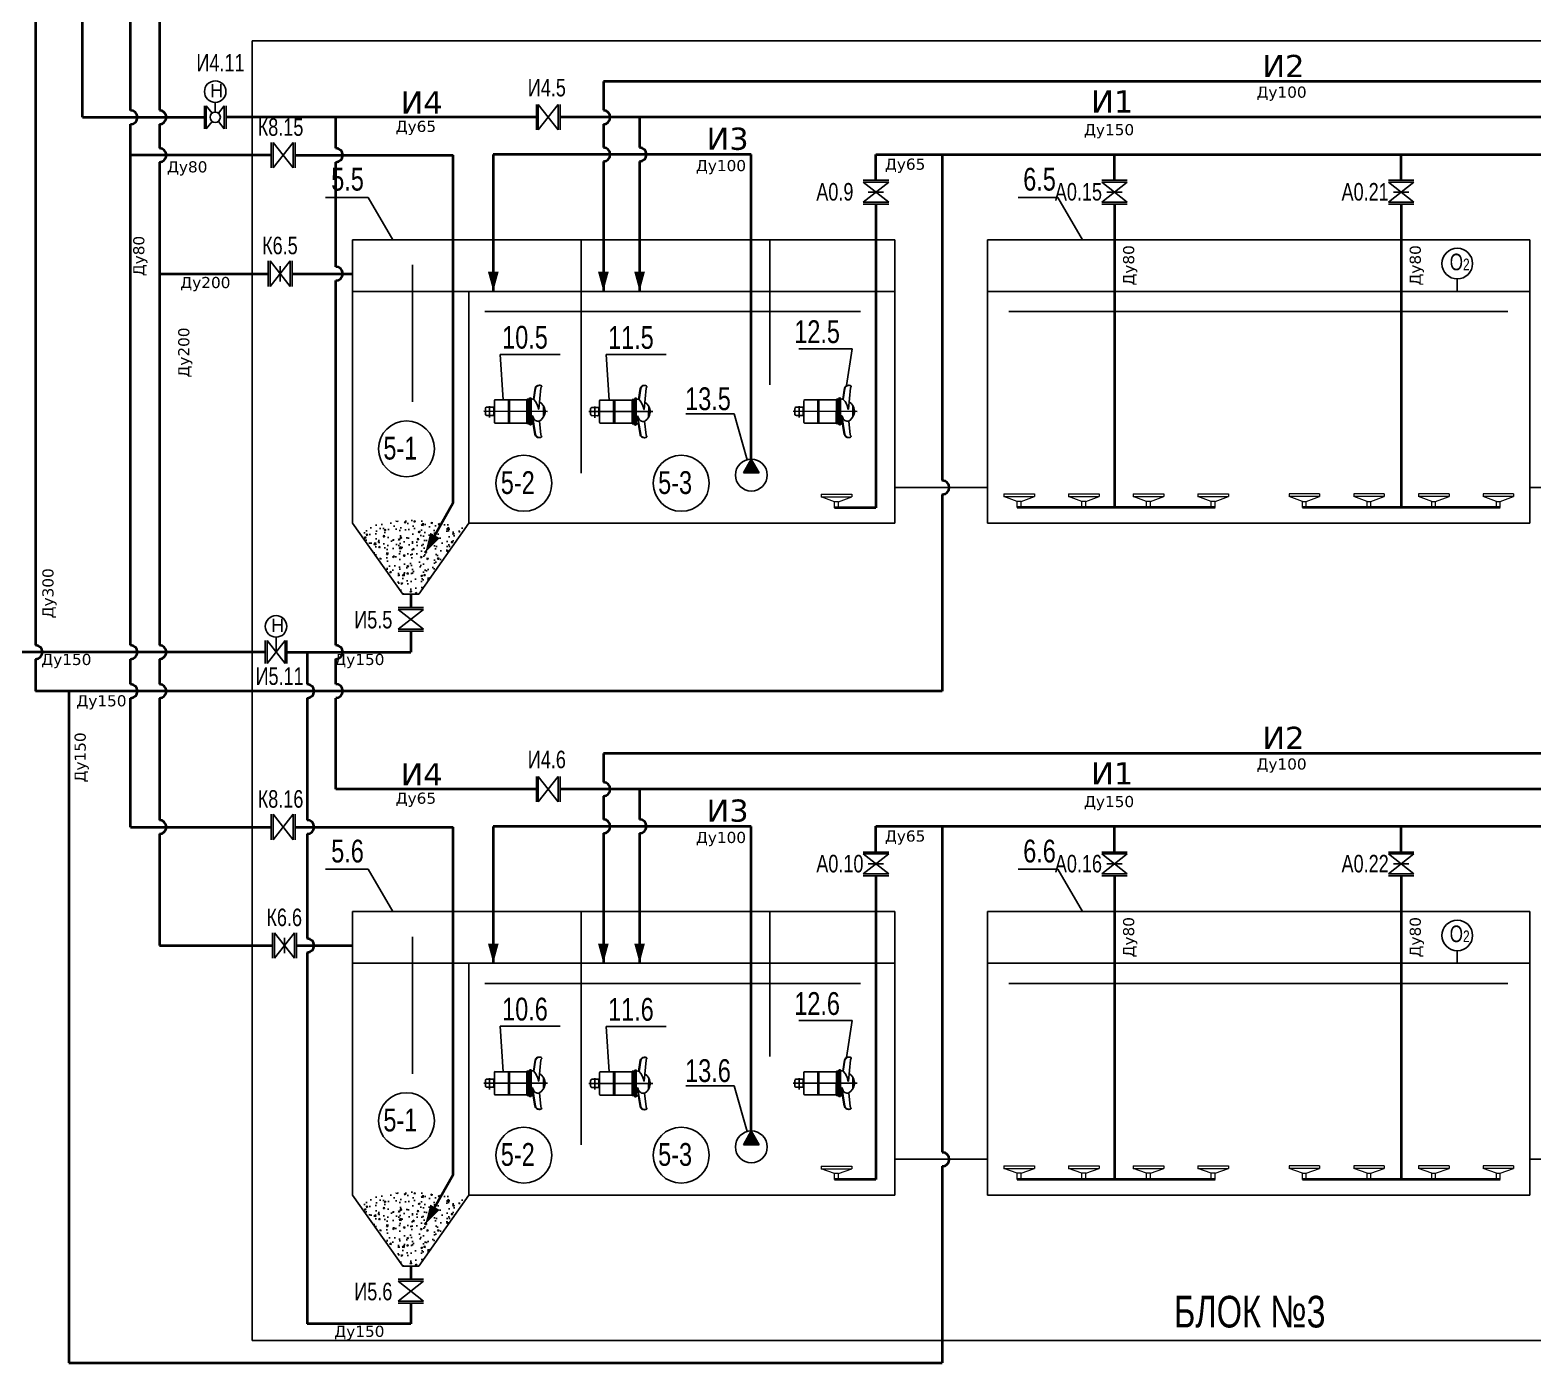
# Model space of a CAD drawing. Extents: x 431547 to 432141, y 118589 to 119430.
# Drawn here: x 431773.2 to 431975.7, y 118870.6 to 119050.2 of the extents above; entities that cross this region are included whole.
import ezdxf

# ---------------------------------------------------------------- set-up
doc = ezdxf.new("R2010")
doc.units = 0
doc.header["$LTSCALE"] = 300
doc.header["$MEASUREMENT"] = 0
doc.linetypes.add('DASHED2', pattern=[9.525, 6.35, -3.175])
doc.linetypes.add('HIDDEN2', pattern=[4.7625, 3.175, -1.5875])
for name, color, linetype in [('1', 7, 'CONTINUOUS'), ('Обозначение задвижек', 7, 'CONTINUOUS'), ('Слой1', 7, 'CONTINUOUS')]:
    doc.layers.add(name, color=color, linetype=linetype)
for name, color, linetype, lineweight, true_color in [('А0', 7, 'CONTINUOUS', 40, 0x00befa), ('И1', 7, 'CONTINUOUS', 40, 0xfa8200), ('И2', 7, 'CONTINUOUS', 40, 0xc86400), ('И3', 7, 'CONTINUOUS', 40, 0xaa5000), ('И4', 7, 'CONTINUOUS', 40, 0x783c00), ('И5', 7, 'CONTINUOUS', 40, 0x5a3200), ('К6', 7, 'CONTINUOUS', 40, 0x501400), ('К8', 7, 'CONTINUOUS', 40, 0x008282)]:
    doc.layers.add(name, color=color, linetype=linetype, lineweight=lineweight, true_color=true_color)
doc.layers.add('воздух', color=140, linetype='CONTINUOUS', lineweight=15)
doc.layers.add('Запорная арматура', color=200, linetype='CONTINUOUS', lineweight=20)
doc.styles.add('MONARCH', font='monarch', dxfattribs={"width": 0.77})

# ---------------------------------------------------------------- blocks, each defined once
blk = doc.blocks.new('_мешалка')
at = {"layer": '1', "color": 124}
for p, q in [((10, 107), (-200, -1028)), ((101, -19), (-101, 19)), ((-336, -623), (-232, -60)), ((-214, -49), (-25, -84)), ((-92, -34), (-99, -70)), ((-28, -83), (168, -119)), ((55, -61), (48, -97)), ((76, -699), (180, -136)), ((133, -391), (-279, -315)), ((137, -371), (-276, -295)), ((-639, -804), (-637, -789)), ((-367, -735), (-569, -728)), ((-367, -745), (-568, -738)), ((-146, -736), (-382, -692)), ((-365, -674), (81, -756)), ((-351, -651), (-355, -653)), ((-351, -651), (79, -730)), ((77, -730), (-351, -651)), ((82, -700), (-345, -621)), ((-146, -736), (91, -780)), ((-142, -715), (81, -756)), ((-68, -763), (-72, -772)), ((-72, -772), (248, -889)), ((-68, -763), (252, -879)), ((76, -729), (80, -733)), ((84, -703), (79, -730)), ((84, -703), (79, -730)), ((84, -703), (82, -700)), ((-609, -835), (-620, -842)), ((-594, -832), (-210, -867)), ((-280, -938), (-94, -972)), ((-210, -867), (-209, -859)), ((-173, -986), (-210, -979)), ((238, -986), (-1, -915)), ((252, -994), (260, -1005)), ((291, -976), (294, -961))]:
    blk.add_line(p, q, dxfattribs=at)
at = {"layer": '1', "color": 124, "linetype": 'Continuous'}
for p, q in [((-99, -70), (-99, -70)), ((-353, -648), (-348, -623)), ((-353, -648), (-348, -623)), ((-351, -651), (-353, -648)), ((-351, -651), (-353, -648)), ((-345, -621), (-348, -623))]:
    blk.add_line(p, q, dxfattribs=at)
at = {"layer": '1', "color": 124}
blk.add_lwpolyline([(-74, 64), (-92, -34, 0.414214), (-72, -63), (26, -81, 0.414214), (55, -61), (73, 37, 0.414214), (53, 66), (-45, 84, 0.414214)], format="xyb", close=True, dxfattribs=at)
at = {"layer": '1', "color": 124, "linetype": 'Continuous'}
for centre, start, end in [((-218, -63), 77.1017, 167.0397), ((165, -134), 352.0399, 79.5398)]:
    blk.add_arc(centre, 15, start, end, dxfattribs=at)
at = {"layer": '1', "color": 124}
for centre, radius, start, end in [((-600, -811), 40, 169.5398, 229.2486), ((-563, -803), 75, 94.5398, 169.5398), ((-562, -813), 75, 94.5398, 194.5407), ((-347, -688), 35.7, 103.1562, 187.8291), ((43, -718), 411, 176.7694, 183.6906), ((43, -718), 411, 173.7885, 176.7694), ((-108, -554), 322, 216.374, 251.6398), ((-316, -652), 411, 337.2951, 342.3102), ((-316, -652), 411, 342.3102, 345.2911), ((60, -763), 35.5, 331.1876, 55.9107), ((-623, -838), 5, 229.2486, 300.367), ((-596, -857), 25, 83.5136, 120.367), ((-144, -774), 215, 201.9683, 252.2211), ((-166, -757), 229, 268.2939, 315.9686), ((232, -1010), 25, 38.7126, 75.566), ((216, -956), 75, 324.5389, 64.5398), ((220, -947), 75, 349.5398, 64.5398), ((264, -1002), 5, 218.7126, 289.831), ((252, -969), 40, 289.831, 349.5398)]:
    blk.add_arc(centre, radius, start, end, dxfattribs=at)
blk.add_open_spline([(-72, -772), (-61, -782), (-38, -799), (-9, -815), (5, -845), (9, -874), (6, -899), (1, -911), (-1, -916)], degree=3, knots=[0, 0, 0, 0, 18.339493, 33.175611, 44.600606, 57.620778, 67.720748, 74.27857, 74.27857, 74.27857, 74.27857], dxfattribs=at)

msp = doc.modelspace()

# ---------------------------------------------------------------- hatches: boundary and pattern name
at = {"layer": '1', "ltscale": 0.3}
h = msp.add_hatch(color=1, dxfattribs=at)
h.dxf.hatch_style = 1
h.paths.add_polyline_path([(431870.42, 118992.41), (431871.47, 118990.55), (431869.38, 118990.55)])
at = {"layer": '1', "ltscale": 0.4}
h = msp.add_hatch(dxfattribs=at)
h.set_pattern_fill('AR-CONC', color=256, scale=0.319905)
h.set_pattern_definition([(50, (428127.8384, 119359.4968), (2.2945517, -0.2007473), [0.2399288, -2.6392168]), (355, (428127.8384, 119359.4968), (-0.4438725, 2.4063007), [0.191943, -2.1113734]), (100.451444, (428128.0297, 119359.48), (1.8506791, 2.2055535), [0.2039081, -2.2429891]), (46.1842, (428127.8384, 119360.1366), (3.414159, -0.5295046), [0.3598932, -3.9588252]), (96.63564, (428128.123, 119360.0925), (2.990031, 3.1162548), [0.3058623, -3.3644856]), (351.18416, (428127.8384, 119360.1366), (2.990031, 3.1162547), [0.2879146, -3.16706]), (21, (428128.1584, 119359.9767), (1.9095359, -1.2879982), [0.2399288, -2.6392168]), (326, (428128.1584, 119359.9767), (0.778378, 2.3197917), [0.191943, -2.1113734]), (71.451445, (428128.3175, 119359.8694), (2.687914, 1.0317935), [0.2039081, -2.2429891]), (37.5, (428127.83845, 119359.4968), (0.0389, 1.0649443), [0, -2.08578103, 0, -2.14336394, 0, -2.11937106]), (7.5, (428127.8384, 119359.4968), (0.84157278, 1.26174305), [0, -1.22203735, 0, -2.03779527, 0, -0.8077603]), (327.5, (428127.1251, 119359.4968), (1.70772502, -0.07215418), [0, -0.79976266, 0, -2.4952595, 0, -3.31101743]), (317.5, (428126.8052, 119359.4968), (1.8656421, 0.3202409), [0, -1.03969146, 0, -1.65710824, 0, -2.35130223])])
edge = h.paths.add_edge_path()
edge.add_spline(control_points=[(431828.69, 118983.71), (431827.56, 118983.91), (431823.83, 118984.4), (431819.71, 118983.93), (431817.69, 118982.36)], knot_values=[154.681496, 154.681496, 154.681496, 154.681496, 316.579474, 679.425503, 679.425503, 679.425503, 679.425503], degree=3, periodic=0)
edge.add_line((431817.69, 118982.36), (431823.45, 118974.19))
edge.add_line((431823.45, 118974.19), (431825.63, 118974.19))
edge.add_line((431825.63, 118974.19), (431831.89, 118983.07))
edge.add_spline(control_points=[(431831.89, 118983.07), (431830.83, 118983.3), (431829.77, 118983.53), (431828.69, 118983.71)], knot_values=[0, 0, 0, 0, 154.681496, 154.681496, 154.681496, 154.681496], degree=3, periodic=0)
at = {"layer": '1', "ltscale": 0.3}
h = msp.add_hatch(color=1, dxfattribs=at)
h.dxf.hatch_style = 1
h.paths.add_polyline_path([(431870.42, 118901.86), (431871.47, 118900), (431869.38, 118900)])
at = {"layer": '1', "ltscale": 0.4}
h = msp.add_hatch(dxfattribs=at)
h.set_pattern_fill('AR-CONC', color=256, scale=0.319905)
h.set_pattern_definition([(50, (428127.8384, 119268.9474), (2.2945517, -0.2007473), [0.2399288, -2.6392168]), (355, (428127.8384, 119268.9474), (-0.4438725, 2.4063007), [0.191943, -2.1113734]), (100.451444, (428128.0297, 119268.9307), (1.8506791, 2.2055535), [0.2039081, -2.2429891]), (46.1842, (428127.8384, 119269.5872), (3.414159, -0.5295046), [0.3598932, -3.9588252]), (96.63564, (428128.123, 119269.543), (2.990031, 3.1162548), [0.3058623, -3.3644856]), (351.18416, (428127.8384, 119269.5872), (2.990031, 3.1162547), [0.2879146, -3.16706]), (21, (428128.1584, 119269.4273), (1.9095359, -1.2879982), [0.2399288, -2.6392168]), (326, (428128.1584, 119269.4273), (0.778378, 2.3197917), [0.191943, -2.1113734]), (71.451445, (428128.3175, 119269.32), (2.687914, 1.0317935), [0.2039081, -2.2429891]), (37.5, (428127.83845, 119268.9474), (0.0389, 1.0649443), [0, -2.08578103, 0, -2.14336394, 0, -2.11937106]), (7.5, (428127.8384, 119268.9474), (0.84157278, 1.26174305), [0, -1.22203735, 0, -2.03779527, 0, -0.8077603]), (327.5, (428127.1251, 119268.9474), (1.70772502, -0.07215418), [0, -0.79976266, 0, -2.4952595, 0, -3.31101743]), (317.5, (428126.8052, 119268.9474), (1.8656421, 0.3202409), [0, -1.03969146, 0, -1.65710824, 0, -2.35130223])])
edge = h.paths.add_edge_path()
edge.add_spline(control_points=[(431828.69, 118893.16), (431827.56, 118893.36), (431823.83, 118893.85), (431819.71, 118893.38), (431817.69, 118891.81)], knot_values=[154.681496, 154.681496, 154.681496, 154.681496, 316.579474, 679.425503, 679.425503, 679.425503, 679.425503], degree=3, periodic=0)
edge.add_line((431817.69, 118891.81), (431823.45, 118883.64))
edge.add_line((431823.45, 118883.64), (431825.63, 118883.64))
edge.add_line((431825.63, 118883.64), (431831.89, 118892.52))
edge.add_spline(control_points=[(431831.89, 118892.52), (431830.83, 118892.75), (431829.77, 118892.98), (431828.69, 118893.16)], knot_values=[0, 0, 0, 0, 154.681496, 154.681496, 154.681496, 154.681496], degree=3, periodic=0)

# ---------------------------------------------------------------- linework, layer by layer
at = {"layer": '1'}
for p, q in [((431841.46, 119040.2), (431841.46, 119036.78)), ((431841.72, 119036.78), (431841.72, 119040.2)), ((431841.72, 119040.2), (431844.41, 119036.78)), ((431844.41, 119040.2), (431841.72, 119036.78)), ((431844.41, 119036.78), (431844.41, 119040.2)), ((431844.68, 119040.2), (431844.68, 119036.78)), ((431796.73, 119040.04), (431796.73, 119036.93)), ((431796.97, 119036.93), (431796.97, 119040.04)), ((431796.97, 119040.04), (431797.76, 119039.03)), ((431799.41, 119040.04), (431798.62, 119039.03)), ((431799.41, 119036.93), (431799.41, 119040.04)), ((431799.66, 119040.04), (431799.66, 119036.93)), ((431797.76, 119037.93), (431796.97, 119036.93)), ((431798.62, 119037.93), (431799.41, 119036.93)), ((431805.75, 119035.09), (431805.75, 119031.66)), ((431806.02, 119031.66), (431806.02, 119035.09)), ((431806.02, 119035.09), (431808.71, 119031.66)), ((431808.71, 119035.09), (431806.02, 119031.66)), ((431808.71, 119031.66), (431808.71, 119035.09)), ((431808.98, 119035.09), (431808.98, 119031.66)), ((431888.93, 119030), (431885.5, 119030)), ((431885.5, 119029.73), (431888.93, 119029.73)), ((431888.93, 119029.73), (431885.5, 119027.05)), ((431888.93, 119027.05), (431885.5, 119029.73)), ((431888.24, 119028.39), (431886.18, 119028.39)), ((431888.24, 119028.39), (431886.19, 119028.39)), ((431921.07, 119030), (431917.64, 119030)), ((431917.64, 119029.73), (431921.07, 119029.73)), ((431921.07, 119029.73), (431917.64, 119027.05)), ((431921.07, 119027.05), (431917.64, 119029.73)), ((431920.38, 119028.39), (431918.32, 119028.39)), ((431920.38, 119028.39), (431918.33, 119028.39)), ((431959.69, 119030), (431956.27, 119030)), ((431956.27, 119029.73), (431959.69, 119029.73)), ((431959.69, 119029.73), (431956.27, 119027.05)), ((431959.69, 119027.05), (431956.27, 119029.73)), ((431959.01, 119028.39), (431956.94, 119028.39)), ((431959.01, 119028.39), (431956.95, 119028.39)), ((431885.5, 119027.05), (431888.93, 119027.05)), ((431888.93, 119026.78), (431885.5, 119026.78)), ((431917.64, 119027.05), (431921.07, 119027.05)), ((431921.07, 119026.78), (431917.64, 119026.78)), ((431956.27, 119027.05), (431959.69, 119027.05)), ((431959.69, 119026.78), (431956.27, 119026.78)), ((431805.34, 119019.11), (431805.34, 119015.69)), ((431805.61, 119015.69), (431805.61, 119019.11)), ((431805.61, 119019.11), (431808.29, 119015.69)), ((431808.29, 119019.11), (431805.61, 119015.69)), ((431806.95, 119018.43), (431806.95, 119016.37)), ((431806.95, 119018.43), (431806.95, 119016.36)), ((431808.29, 119015.69), (431808.29, 119019.11)), ((431808.56, 119019.11), (431808.56, 119015.69)), ((431826.25, 118972.42), (431822.82, 118972.42)), ((431822.82, 118972.16), (431826.25, 118972.16)), ((431826.25, 118972.16), (431822.82, 118969.47)), ((431826.25, 118969.47), (431822.82, 118972.16)), ((431822.82, 118969.47), (431826.25, 118969.47)), ((431804.93, 118967.96), (431804.93, 118964.84)), ((431805.17, 118964.84), (431805.17, 118967.96)), ((431805.17, 118967.96), (431807.61, 118964.84)), ((431807.61, 118967.96), (431805.17, 118964.84)), ((431807.61, 118964.84), (431807.61, 118967.96)), ((431807.86, 118967.96), (431807.86, 118964.84)), ((431826.25, 118969.2), (431822.82, 118969.2)), ((431841.46, 118949.65), (431841.46, 118946.23)), ((431841.72, 118946.23), (431841.72, 118949.65)), ((431841.72, 118949.65), (431844.41, 118946.23)), ((431844.41, 118949.65), (431841.72, 118946.23)), ((431844.41, 118946.23), (431844.41, 118949.65)), ((431844.68, 118949.65), (431844.68, 118946.23)), ((431805.75, 118944.54), (431805.75, 118941.11)), ((431806.02, 118941.11), (431806.02, 118944.54)), ((431806.02, 118944.54), (431808.71, 118941.11)), ((431808.71, 118944.54), (431806.02, 118941.11)), ((431808.71, 118941.11), (431808.71, 118944.54)), ((431808.98, 118944.54), (431808.98, 118941.11)), ((431888.93, 118939.45), (431885.5, 118939.45)), ((431885.5, 118939.19), (431888.93, 118939.19)), ((431888.93, 118939.19), (431885.5, 118936.5)), ((431888.93, 118936.5), (431885.5, 118939.19)), ((431921.07, 118939.45), (431917.64, 118939.45)), ((431917.64, 118939.19), (431921.07, 118939.19)), ((431921.07, 118939.19), (431917.64, 118936.5)), ((431921.07, 118936.5), (431917.64, 118939.19)), ((431959.69, 118939.45), (431956.27, 118939.45)), ((431956.27, 118939.19), (431959.69, 118939.19)), ((431959.69, 118939.19), (431956.27, 118936.5)), ((431959.69, 118936.5), (431956.27, 118939.19)), ((431888.24, 118937.84), (431886.18, 118937.84)), ((431888.24, 118937.84), (431886.19, 118937.84)), ((431920.38, 118937.84), (431918.32, 118937.84)), ((431920.38, 118937.84), (431918.33, 118937.84)), ((431959.01, 118937.84), (431956.94, 118937.84)), ((431959.01, 118937.84), (431956.95, 118937.84)), ((431885.5, 118936.5), (431888.93, 118936.5)), ((431888.93, 118936.23), (431885.5, 118936.23)), ((431917.64, 118936.5), (431921.07, 118936.5)), ((431921.07, 118936.23), (431917.64, 118936.23)), ((431956.27, 118936.5), (431959.69, 118936.5)), ((431959.69, 118936.23), (431956.27, 118936.23)), ((431805.92, 118928.56), (431805.92, 118925.14)), ((431806.19, 118925.14), (431806.19, 118928.56)), ((431806.19, 118928.56), (431808.88, 118925.14)), ((431808.88, 118928.56), (431806.19, 118925.14)), ((431807.53, 118927.88), (431807.53, 118925.82)), ((431807.53, 118927.88), (431807.53, 118925.81)), ((431808.88, 118925.14), (431808.88, 118928.56)), ((431809.14, 118928.56), (431809.14, 118925.14)), ((431826.25, 118881.87), (431822.82, 118881.87)), ((431822.82, 118881.61), (431826.25, 118881.61)), ((431826.25, 118881.61), (431822.82, 118878.92)), ((431826.25, 118878.92), (431822.82, 118881.61)), ((431822.82, 118878.92), (431826.25, 118878.92)), ((431826.25, 118878.65), (431822.82, 118878.65))]:
    msp.add_line(p, q, dxfattribs=at)
at = {"layer": '1', "ltscale": 0.4}
for p, q in [((431813.07, 119027.69), (431818.8, 119027.69)), ((431818.8, 119027.69), (431822.14, 119021.97)), ((431906.4, 119027.69), (431911.71, 119027.69)), ((431911.71, 119027.69), (431915.06, 119021.97)), ((431816.69, 118983.77), (431816.69, 119021.97)), ((431816.69, 119021.97), (431889.77, 119021.97)), ((431847.5, 119021.97), (431847.5, 118990.52)), ((431872.94, 119021.97), (431872.94, 119002.44)), ((431889.77, 119021.97), (431889.77, 118983.77)), ((431902.26, 118983.77), (431902.26, 119021.97)), ((431902.26, 119021.97), (431975.34, 119021.97)), ((431975.34, 119021.97), (431975.34, 118983.77)), ((431824.75, 119018.58), (431824.75, 119000.12)), ((431832.38, 118983.77), (431832.38, 119015.01)), ((431816.69, 118983.77), (431823.45, 118974.19)), ((431832.38, 118983.77), (431825.63, 118974.19)), ((431889.77, 118983.77), (431832.38, 118983.77)), ((431975.34, 118983.77), (431902.26, 118983.77)), ((431823.45, 118974.19), (431825.63, 118974.19)), ((431813.07, 118937.14), (431818.8, 118937.14)), ((431818.8, 118937.14), (431822.14, 118931.42)), ((431906.4, 118937.14), (431911.71, 118937.14)), ((431911.71, 118937.14), (431915.06, 118931.42)), ((431816.69, 118893.22), (431816.69, 118931.42)), ((431816.69, 118931.42), (431889.77, 118931.42)), ((431847.5, 118931.42), (431847.5, 118899.97)), ((431872.94, 118931.42), (431872.94, 118911.89)), ((431889.77, 118931.42), (431889.77, 118893.22)), ((431902.26, 118893.22), (431902.26, 118931.42)), ((431902.26, 118931.42), (431975.34, 118931.42)), ((431975.34, 118931.42), (431975.34, 118893.22)), ((431824.75, 118928.04), (431824.75, 118909.57)), ((431832.38, 118893.22), (431832.38, 118924.46)), ((431816.69, 118893.22), (431823.45, 118883.64)), ((431832.38, 118893.22), (431825.63, 118883.64)), ((431889.77, 118893.22), (431832.38, 118893.22)), ((431975.34, 118893.22), (431902.26, 118893.22)), ((431823.45, 118883.64), (431825.63, 118883.64))]:
    msp.add_line(p, q, dxfattribs=at)
at = {"layer": '1', "color": 4, "ltscale": 0.4}
for p, q in [((431816.69, 119015.01), (431889.77, 119015.01)), ((431902.26, 119015.01), (431975.34, 119015.01)), ((431816.69, 118924.46), (431889.77, 118924.46)), ((431902.26, 118924.46), (431975.34, 118924.46))]:
    msp.add_line(p, q, dxfattribs=at)
at = {"layer": '1', "color": 4, "linetype": 'HIDDEN2', "ltscale": 0.25}
for p, q in [((431834.54, 119012.3), (431885.12, 119012.3)), ((431905.1, 119012.3), (431972.35, 119012.3)), ((431834.54, 118921.75), (431885.12, 118921.75)), ((431905.1, 118921.75), (431972.35, 118921.75))]:
    msp.add_line(p, q, dxfattribs=at)
at = {"layer": '1', "color": 1, "ltscale": 0.166667}
for p, q in [((431836.57, 119006.53), (431844.66, 119006.53)), ((431850.85, 119006.51), (431858.94, 119006.51)), ((431876.81, 119007.29), (431884.02, 119007.29)), ((431876.81, 118916.74), (431884.02, 118916.74)), ((431836.57, 118915.98), (431844.66, 118915.98)), ((431850.85, 118915.96), (431858.94, 118915.96))]:
    msp.add_line(p, q, dxfattribs=at)
at = {"layer": '1', "color": 1, "ltscale": 0.4}
for p, q in [((431836.57, 119006.53), (431836.97, 119000.4)), ((431850.85, 119006.51), (431851.29, 119000.37)), ((431884.02, 119007.29), (431883.27, 119002.31)), ((431861.58, 118998.5), (431868.11, 118998.5)), ((431868.11, 118998.5), (431869.86, 118992.33)), ((431884.02, 118916.74), (431883.27, 118911.77)), ((431836.57, 118915.98), (431836.97, 118909.85)), ((431850.85, 118915.96), (431851.29, 118909.83)), ((431861.58, 118907.95), (431868.11, 118907.95)), ((431868.11, 118907.95), (431869.86, 118901.78))]:
    msp.add_line(p, q, dxfattribs=at)
at = {"layer": '1', "color": 1}
for p, q in [((431870.42, 118992.41), (431869.38, 118990.55)), ((431870.42, 118992.41), (431871.47, 118990.55)), ((431870.42, 118901.86), (431869.38, 118900)), ((431870.42, 118901.86), (431871.47, 118900))]:
    msp.add_line(p, q, dxfattribs=at)
at = {"layer": '1', "color": 1, "ltscale": 0.3}
for p, q in [((431871.47, 118990.55), (431869.38, 118990.55)), ((431871.47, 118900), (431869.38, 118900))]:
    msp.add_line(p, q, dxfattribs=at)
at = {"layer": '1', "color": 22, "ltscale": 0.4}
for p, q in [((431889.77, 118988.59), (431902.26, 118988.59)), ((431975.34, 118988.59), (431987.83, 118988.59)), ((431889.77, 118898.04), (431902.26, 118898.04)), ((431975.34, 118898.04), (431987.83, 118898.04))]:
    msp.add_line(p, q, dxfattribs=at)
at = {"layer": '1', "linetype": 'DASHED2', "ltscale": 0.4}
msp.add_lwpolyline([(431803.16, 119048.78), (432062.6, 119048.78), (432062.6, 118873.6), (431803.16, 118873.6)], close=True, dxfattribs=at)
at = {"layer": '1', "ltscale": 0.5}
for centre in [(431798.19, 119041.94), (431806.39, 118969.86)]:
    msp.add_circle(centre, 1.45, dxfattribs=at)
at = {"layer": '1', "ltscale": 0.4}
for centre in [(431823.96, 118993.79), (431839.78, 118989.15), (431860.98, 118989.15), (431823.96, 118903.24), (431839.78, 118898.6), (431860.98, 118898.6)]:
    msp.add_circle(centre, 3.77, dxfattribs=at)
at = {"layer": '1', "color": 1}
for centre in [(431870.43, 118990.26), (431870.43, 118899.71)]:
    msp.add_circle(centre, 2.15, dxfattribs=at)
at = {"layer": 'А0', "ltscale": 0.4}
for p, q in [((431773.99, 119051.69), (431773.99, 118967.33)), ((431887.21, 119030), (431887.21, 119033.47)), ((431887.21, 119033.47), (432059.14, 119033.47)), ((431896.16, 119033.47), (431896.16, 118989.53)), ((431919.36, 119030), (431919.36, 119033.47)), ((431957.98, 119030), (431957.98, 119033.47)), ((431887.21, 119026.78), (431887.21, 118985.85)), ((431919.36, 119026.78), (431919.36, 118985.88)), ((431957.98, 119026.78), (431957.98, 118985.88)), ((431896.16, 118987.66), (431896.16, 118961.14)), ((431887.21, 118985.85), (431881.63, 118985.85)), ((431932.92, 118985.88), (431906.26, 118985.88)), ((431971.34, 118985.88), (431944.68, 118985.88)), ((431773.99, 118965.46), (431773.99, 118961.14)), ((431896.16, 118961.14), (431773.99, 118961.14)), ((431778.49, 118961.14), (431778.49, 118870.59)), ((431887.21, 118939.45), (431887.21, 118942.92)), ((431887.21, 118942.92), (432059.14, 118942.92)), ((431896.16, 118942.92), (431896.16, 118898.98)), ((431919.36, 118939.45), (431919.36, 118942.92)), ((431957.98, 118939.45), (431957.98, 118942.92)), ((431887.21, 118936.23), (431887.21, 118895.3)), ((431919.36, 118936.23), (431919.36, 118895.33)), ((431957.98, 118936.23), (431957.98, 118895.33)), ((431896.16, 118897.11), (431896.16, 118870.59)), ((431887.21, 118895.3), (431881.63, 118895.3)), ((431932.92, 118895.33), (431906.26, 118895.33)), ((431971.34, 118895.33), (431944.68, 118895.33)), ((431778.49, 118870.59), (431896.16, 118870.59))]:
    msp.add_line(p, q, dxfattribs=at)
for centre in [(431896.16, 118988.59), (431773.99, 118966.4), (431896.16, 118898.04)]:
    msp.add_arc(centre, 0.935, 270, 90, dxfattribs=at)
at = {"layer": 'воздух', "color": 1, "ltscale": 0.4}
for p, q in [((431879.83, 118987.68), (431883.95, 118987.68)), ((431879.83, 118987.68), (431879.83, 118987.32)), ((431883.95, 118987.68), (431883.95, 118987.32)), ((431904.46, 118987.72), (431908.59, 118987.72)), ((431904.46, 118987.72), (431904.46, 118987.36)), ((431908.59, 118987.72), (431908.59, 118987.36)), ((431913.17, 118987.72), (431917.3, 118987.72)), ((431913.17, 118987.72), (431913.17, 118987.36)), ((431917.3, 118987.72), (431917.3, 118987.36)), ((431921.89, 118987.72), (431926.01, 118987.72)), ((431921.89, 118987.72), (431921.89, 118987.36)), ((431926.01, 118987.72), (431926.01, 118987.36)), ((431930.6, 118987.72), (431934.72, 118987.72)), ((431930.6, 118987.72), (431930.6, 118987.36)), ((431934.72, 118987.72), (431934.72, 118987.36)), ((431947, 118987.72), (431942.88, 118987.72)), ((431942.88, 118987.72), (431942.88, 118987.36)), ((431947, 118987.72), (431947, 118987.36)), ((431955.71, 118987.72), (431951.59, 118987.72)), ((431951.59, 118987.72), (431951.59, 118987.36)), ((431955.71, 118987.72), (431955.71, 118987.36)), ((431964.43, 118987.72), (431960.3, 118987.72)), ((431960.3, 118987.72), (431960.3, 118987.36)), ((431964.43, 118987.72), (431964.43, 118987.36)), ((431973.14, 118987.72), (431969.01, 118987.72)), ((431969.01, 118987.72), (431969.01, 118987.36)), ((431973.14, 118987.72), (431973.14, 118987.36)), ((431881.63, 118986.66), (431879.83, 118987.32)), ((431879.83, 118987.32), (431883.95, 118987.32)), ((431881.63, 118985.85), (431881.63, 118986.66)), ((431882.15, 118986.66), (431881.63, 118986.66)), ((431882.15, 118986.66), (431883.95, 118987.32)), ((431882.15, 118985.85), (431882.15, 118986.66)), ((431906.26, 118986.7), (431904.46, 118987.36)), ((431904.46, 118987.36), (431908.59, 118987.36)), ((431906.26, 118985.88), (431906.26, 118986.7)), ((431906.78, 118986.7), (431906.26, 118986.7)), ((431906.78, 118986.7), (431908.59, 118987.36)), ((431906.78, 118985.88), (431906.78, 118986.7)), ((431914.97, 118986.7), (431913.17, 118987.36)), ((431913.17, 118987.36), (431917.3, 118987.36)), ((431914.97, 118985.88), (431914.97, 118986.7)), ((431915.5, 118986.7), (431914.97, 118986.7)), ((431915.5, 118986.7), (431917.3, 118987.36)), ((431915.5, 118985.88), (431915.5, 118986.7)), ((431923.69, 118986.7), (431921.89, 118987.36)), ((431921.89, 118987.36), (431926.01, 118987.36)), ((431923.69, 118985.88), (431923.69, 118986.7)), ((431924.21, 118986.7), (431923.69, 118986.7)), ((431924.21, 118986.7), (431926.01, 118987.36)), ((431924.21, 118985.88), (431924.21, 118986.7)), ((431932.4, 118986.7), (431930.6, 118987.36)), ((431930.6, 118987.36), (431934.72, 118987.36)), ((431932.4, 118985.88), (431932.4, 118986.7)), ((431932.92, 118986.7), (431932.4, 118986.7)), ((431932.92, 118986.7), (431934.72, 118987.36)), ((431932.92, 118985.88), (431932.92, 118986.7)), ((431944.68, 118986.7), (431942.88, 118987.36)), ((431947, 118987.36), (431942.88, 118987.36)), ((431944.68, 118985.88), (431944.68, 118986.7)), ((431944.68, 118986.7), (431945.2, 118986.7)), ((431945.2, 118986.7), (431947, 118987.36)), ((431945.2, 118985.88), (431945.2, 118986.7)), ((431953.39, 118986.7), (431951.59, 118987.36)), ((431955.71, 118987.36), (431951.59, 118987.36)), ((431953.39, 118985.88), (431953.39, 118986.7)), ((431953.39, 118986.7), (431953.91, 118986.7)), ((431953.91, 118986.7), (431955.71, 118987.36)), ((431953.91, 118985.88), (431953.91, 118986.7)), ((431962.1, 118986.7), (431960.3, 118987.36)), ((431964.43, 118987.36), (431960.3, 118987.36)), ((431962.1, 118985.88), (431962.1, 118986.7)), ((431962.1, 118986.7), (431962.62, 118986.7)), ((431962.62, 118986.7), (431964.43, 118987.36)), ((431962.62, 118985.88), (431962.62, 118986.7)), ((431970.81, 118986.7), (431969.01, 118987.36)), ((431973.14, 118987.36), (431969.01, 118987.36)), ((431970.81, 118985.88), (431970.81, 118986.7)), ((431970.81, 118986.7), (431971.34, 118986.7)), ((431971.34, 118986.7), (431973.14, 118987.36)), ((431971.34, 118985.88), (431971.34, 118986.7)), ((431879.83, 118897.13), (431883.95, 118897.13)), ((431879.83, 118897.13), (431879.83, 118896.77)), ((431881.63, 118896.11), (431879.83, 118896.77)), ((431879.83, 118896.77), (431883.95, 118896.77)), ((431882.15, 118896.11), (431883.95, 118896.77)), ((431883.95, 118897.13), (431883.95, 118896.77)), ((431904.46, 118897.17), (431908.59, 118897.17)), ((431904.46, 118897.17), (431904.46, 118896.81)), ((431906.26, 118896.15), (431904.46, 118896.81)), ((431904.46, 118896.81), (431908.59, 118896.81)), ((431906.78, 118896.15), (431908.59, 118896.81)), ((431908.59, 118897.17), (431908.59, 118896.81)), ((431913.17, 118897.17), (431917.3, 118897.17)), ((431913.17, 118897.17), (431913.17, 118896.81)), ((431914.97, 118896.15), (431913.17, 118896.81)), ((431913.17, 118896.81), (431917.3, 118896.81)), ((431915.5, 118896.15), (431917.3, 118896.81)), ((431917.3, 118897.17), (431917.3, 118896.81)), ((431921.89, 118897.17), (431926.01, 118897.17)), ((431921.89, 118897.17), (431921.89, 118896.81)), ((431923.69, 118896.15), (431921.89, 118896.81)), ((431921.89, 118896.81), (431926.01, 118896.81)), ((431924.21, 118896.15), (431926.01, 118896.81)), ((431926.01, 118897.17), (431926.01, 118896.81)), ((431930.6, 118897.17), (431934.72, 118897.17)), ((431930.6, 118897.17), (431930.6, 118896.81)), ((431932.4, 118896.15), (431930.6, 118896.81)), ((431930.6, 118896.81), (431934.72, 118896.81)), ((431932.92, 118896.15), (431934.72, 118896.81)), ((431934.72, 118897.17), (431934.72, 118896.81)), ((431947, 118897.17), (431942.88, 118897.17)), ((431942.88, 118897.17), (431942.88, 118896.81)), ((431944.68, 118896.15), (431942.88, 118896.81)), ((431947, 118896.81), (431942.88, 118896.81)), ((431945.2, 118896.15), (431947, 118896.81)), ((431947, 118897.17), (431947, 118896.81)), ((431955.71, 118897.17), (431951.59, 118897.17)), ((431951.59, 118897.17), (431951.59, 118896.81)), ((431953.39, 118896.15), (431951.59, 118896.81)), ((431955.71, 118896.81), (431951.59, 118896.81)), ((431953.91, 118896.15), (431955.71, 118896.81)), ((431955.71, 118897.17), (431955.71, 118896.81)), ((431964.43, 118897.17), (431960.3, 118897.17)), ((431960.3, 118897.17), (431960.3, 118896.81)), ((431962.1, 118896.15), (431960.3, 118896.81)), ((431964.43, 118896.81), (431960.3, 118896.81)), ((431962.62, 118896.15), (431964.43, 118896.81)), ((431964.43, 118897.17), (431964.43, 118896.81)), ((431973.14, 118897.17), (431969.01, 118897.17)), ((431969.01, 118897.17), (431969.01, 118896.81)), ((431970.81, 118896.15), (431969.01, 118896.81)), ((431973.14, 118896.81), (431969.01, 118896.81)), ((431971.34, 118896.15), (431973.14, 118896.81)), ((431973.14, 118897.17), (431973.14, 118896.81)), ((431881.63, 118895.3), (431881.63, 118896.11)), ((431882.15, 118896.11), (431881.63, 118896.11)), ((431882.15, 118895.3), (431882.15, 118896.11)), ((431906.26, 118895.33), (431906.26, 118896.15)), ((431906.78, 118896.15), (431906.26, 118896.15)), ((431906.78, 118895.33), (431906.78, 118896.15)), ((431914.97, 118895.33), (431914.97, 118896.15)), ((431915.5, 118896.15), (431914.97, 118896.15)), ((431915.5, 118895.33), (431915.5, 118896.15)), ((431923.69, 118895.33), (431923.69, 118896.15)), ((431924.21, 118896.15), (431923.69, 118896.15)), ((431924.21, 118895.33), (431924.21, 118896.15)), ((431932.4, 118895.33), (431932.4, 118896.15)), ((431932.92, 118896.15), (431932.4, 118896.15)), ((431932.92, 118895.33), (431932.92, 118896.15)), ((431944.68, 118895.33), (431944.68, 118896.15)), ((431944.68, 118896.15), (431945.2, 118896.15)), ((431945.2, 118895.33), (431945.2, 118896.15)), ((431953.39, 118895.33), (431953.39, 118896.15)), ((431953.39, 118896.15), (431953.91, 118896.15)), ((431953.91, 118895.33), (431953.91, 118896.15)), ((431962.1, 118895.33), (431962.1, 118896.15)), ((431962.1, 118896.15), (431962.62, 118896.15)), ((431962.62, 118895.33), (431962.62, 118896.15)), ((431970.81, 118895.33), (431970.81, 118896.15)), ((431970.81, 118896.15), (431971.34, 118896.15)), ((431971.34, 118895.33), (431971.34, 118896.15))]:
    msp.add_line(p, q, dxfattribs=at)
at = {"layer": 'И1', "ltscale": 0.4}
for p, q in [((431997.81, 119038.48), (431855.37, 119038.48)), ((431855.37, 119038.48), (431855.37, 119034.4)), ((431855.37, 119032.53), (431855.37, 119015.01)), ((431997.81, 118947.93), (431855.37, 118947.93)), ((431855.37, 118947.93), (431855.37, 118943.85)), ((431855.37, 118941.98), (431855.37, 118924.46))]:
    msp.add_line(p, q, dxfattribs=at)
at = {"layer": 'И1', "ltscale": 0.3}
for points in [[(431855.37, 119015.01, 0, 1.45, 0), (431855.37, 119017.66, 0.903, 0.903, 0)], [(431855.37, 118924.46, 0, 1.45, 0), (431855.37, 118927.12, 0.903, 0.903, 0)]]:
    msp.add_lwpolyline(points, format="xyseb", dxfattribs=at)
at = {"layer": 'И1', "ltscale": 0.4}
for centre in [(431855.37, 119033.46), (431855.37, 118942.91)]:
    msp.add_arc(centre, 0.935, 270, 90, dxfattribs=at)
at = {"layer": 'И2', "ltscale": 0.4}
for p, q in [((432054.42, 119043.28), (431850.49, 119043.28)), ((431850.49, 119043.28), (431850.49, 119039.42)), ((431850.49, 119037.55), (431850.49, 119034.4)), ((431850.49, 119032.53), (431850.49, 119015.01)), ((432054.42, 118952.73), (431850.49, 118952.73)), ((431850.49, 118952.73), (431850.49, 118948.87)), ((431850.49, 118947), (431850.49, 118943.85)), ((431850.49, 118941.98), (431850.49, 118924.46))]:
    msp.add_line(p, q, dxfattribs=at)
at = {"layer": 'И2', "ltscale": 0.3}
for points in [[(431850.49, 119015.01, 0, 1.45, 0), (431850.49, 119017.66, 0.903, 0.903, 0)], [(431850.49, 118924.46, 0, 1.45, 0), (431850.49, 118927.12, 0.903, 0.903, 0)]]:
    msp.add_lwpolyline(points, format="xyseb", dxfattribs=at)
at = {"layer": 'И2', "ltscale": 0.4}
for centre in [(431850.49, 119038.48), (431850.49, 119033.46), (431850.49, 118947.93), (431850.49, 118942.91)]:
    msp.add_arc(centre, 0.935, 270, 90, dxfattribs=at)
at = {"layer": 'И3', "ltscale": 0.4}
for p, q in [((431870.42, 119033.46), (431835.66, 119033.46)), ((431835.66, 119033.46), (431835.66, 119015.01)), ((431870.42, 118992.41), (431870.42, 119033.46)), ((431870.42, 118942.91), (431835.66, 118942.91)), ((431835.66, 118942.91), (431835.66, 118924.46)), ((431870.42, 118901.86), (431870.42, 118942.91))]:
    msp.add_line(p, q, dxfattribs=at)
at = {"layer": 'И3', "ltscale": 0.3}
for points in [[(431835.66, 119015.01, 0, 1.45, 0), (431835.66, 119017.66, 0.903, 0.903, 0)], [(431835.66, 118924.46, 0, 1.45, 0), (431835.66, 118927.12, 0.903, 0.903, 0)]]:
    msp.add_lwpolyline(points, format="xyseb", dxfattribs=at)
at = {"layer": 'И4', "ltscale": 0.4}
for p, q in [((431780.33, 119038.48), (431780.33, 119141.31)), ((431780.33, 119038.48), (431796.73, 119038.48)), ((431841.46, 119038.49), (431799.66, 119038.48)), ((431814.44, 119034.31), (431814.44, 119038.48)), ((431855.37, 119038.48), (431844.68, 119038.49)), ((431814.44, 119018.33), (431814.44, 119032.44)), ((431814.44, 118967.34), (431814.44, 119016.46)), ((431814.44, 118962.08), (431814.44, 118965.47)), ((431814.44, 118947.94), (431814.44, 118960.21)), ((431841.46, 118947.94), (431814.44, 118947.93)), ((431855.37, 118947.93), (431844.68, 118947.94))]:
    msp.add_line(p, q, dxfattribs=at)
for centre in [(431814.44, 119033.37), (431814.44, 119017.4), (431814.44, 118966.4), (431810.59, 118961.14), (431814.44, 118961.15), (431810.59, 118942.82), (431810.59, 118926.85)]:
    msp.add_arc(centre, 0.935, 270, 90, dxfattribs=at)
at = {"layer": 'И5', "ltscale": 0.4}
for p, q in [((431824.54, 118974.19), (431824.54, 118972.42)), ((431824.54, 118969.2), (431824.54, 118966.4)), ((431804.93, 118966.4), (431769.38, 118966.4)), ((431807.86, 118966.4), (431824.54, 118966.4)), ((431810.59, 118966.4), (431810.59, 118962.08)), ((431810.59, 118960.21), (431810.59, 118943.76)), ((431810.59, 118941.89), (431810.59, 118927.78)), ((431810.59, 118925.91), (431810.59, 118875.85)), ((431824.54, 118883.64), (431824.54, 118881.87)), ((431824.54, 118878.65), (431824.54, 118875.85)), ((431824.54, 118875.85), (431810.59, 118875.85))]:
    msp.add_line(p, q, dxfattribs=at)
at = {"layer": 'К6', "ltscale": 0.4}
for p, q in [((431790.67, 119122.99), (431790.67, 119039.42)), ((431790.67, 119037.54), (431790.67, 119034.31)), ((431790.67, 119032.44), (431790.67, 118967.33)), ((431790.67, 119017.4), (431805.34, 119017.4)), ((431808.56, 119017.4), (431816.69, 119017.4)), ((431790.67, 118965.46), (431790.67, 118962.08)), ((431790.67, 118960.21), (431790.67, 118943.76)), ((431790.67, 118941.89), (431790.67, 118926.85)), ((431790.67, 118926.85), (431805.92, 118926.85)), ((431809.14, 118926.85), (431816.69, 118926.85))]:
    msp.add_line(p, q, dxfattribs=at)
for centre in [(431790.67, 119038.48), (431790.67, 119033.37), (431790.67, 118966.4), (431790.67, 118961.14), (431790.67, 118942.82)]:
    msp.add_arc(centre, 0.935, 270, 90, dxfattribs=at)
at = {"layer": 'К8', "ltscale": 0.4}
for p, q in [((431786.79, 119039.41), (431786.79, 119141.31)), ((431786.79, 118967.33), (431786.79, 119037.54)), ((431805.75, 119033.37), (431786.79, 119033.37)), ((431808.98, 119033.37), (431830.26, 119033.37)), ((431830.26, 118986.5), (431830.26, 119033.37)), ((431830.26, 118986.5), (431827.8, 118982.13)), ((431786.79, 118962.08), (431786.79, 118965.46)), ((431786.79, 118942.82), (431786.79, 118960.21)), ((431786.79, 118942.82), (431805.75, 118942.82)), ((431808.98, 118942.82), (431830.26, 118942.82)), ((431830.26, 118895.95), (431830.26, 118942.82)), ((431830.26, 118895.95), (431827.8, 118891.58))]:
    msp.add_line(p, q, dxfattribs=at)
at = {"layer": 'К8', "ltscale": 0.3}
for points in [[(431826.49, 118979.82, 0, 1.45, 0), (431827.8, 118982.13, 0.903, 0.903, 0)], [(431826.49, 118889.27, 0, 1.45, 0), (431827.8, 118891.58, 0.903, 0.903, 0)]]:
    msp.add_lwpolyline(points, format="xyseb", dxfattribs=at)
at = {"layer": 'К8', "ltscale": 0.4}
for centre in [(431786.79, 119038.48), (431786.79, 118966.4), (431786.79, 118961.14)]:
    msp.add_arc(centre, 0.935, 270, 90, dxfattribs=at)
at = {"layer": 'Обозначение задвижек', "color": 120, "ltscale": 0.4}
for p, q in [((431965.54, 119015.01), (431965.54, 119016.7)), ((431965.54, 118924.46), (431965.54, 118926.15))]:
    msp.add_line(p, q, dxfattribs=at)
for centre in [(431965.54, 119018.76), (431965.54, 118928.21)]:
    msp.add_circle(centre, 2.06, dxfattribs=at)
at = {"layer": 'Слой1', "ltscale": 0.4}
for p, q in [((431798.19, 119039.18), (431798.19, 119040.49)), ((431806.39, 118966.4), (431806.39, 118968.4))]:
    msp.add_line(p, q, dxfattribs=at)
msp.add_circle((431798.19, 119038.48), 0.699, dxfattribs=at)

# ---------------------------------------------------------------- block references
at = {"layer": '1', "color": 1, "linetype": 'Continuous', "xscale": -0.007464451537334226, "yscale": 0.007464451537334224, "zscale": 0.007464451537334224, "rotation": 79.45149475423656}
for p in [(431835.16, 118998.78), (431849.33, 118998.75), (431876.85, 118998.78), (431835.16, 118908.23), (431849.33, 118908.2), (431876.85, 118908.23)]:
    msp.add_blockref('_мешалка', p, dxfattribs=at)

# ---------------------------------------------------------------- texts
at = {"layer": '1', "linetype": 'DASHED2', "ltscale": 15, "char_height": 1.7915, "width": 3.6525, "attachment_point": 1}
for insert in [(431797.47, 119042.98), (431805.67, 118970.9)]:
    msp.add_mtext('{\\fVerdana|b0|i0|c204|p34;Н}', dxfattribs=dict(at, insert=insert))
at = {"layer": '1', "ltscale": 0.4, "attachment_point": 1, "style": 'MONARCH'}
for s, width, insert, char_height in [('5.5', 7.4517, (431813.82, 119031.67), 3.071), ('6.5', 7.4517, (431907.06, 119031.67), 3.071), ('5-1', 7.4517, (431820.85, 118995.42), 3.071), ('5-2', 7.4517, (431836.67, 118990.78), 3.071), ('5-3', 7.4517, (431857.87, 118990.78), 3.071), ('5.6', 7.4517, (431813.82, 118941.12), 3.071), ('6.6', 7.4517, (431907.06, 118941.12), 3.071), ('5-1', 7.4517, (431820.85, 118904.87), 3.071), ('5-2', 7.4517, (431836.67, 118900.23), 3.071), ('5-3', 7.4517, (431857.87, 118900.23), 3.071), ('БЛОК {\\fArial|b0|i0|c204|p34;№3}', 34.2246, (431927.36, 118879.64), 4.2654)]:
    msp.add_mtext_dynamic_manual_height_columns(s, width=width, gutter_width=16, heights=[0], dxfattribs=dict(at, insert=insert, char_height=char_height))
at = {"layer": '1', "color": 1, "ltscale": 0.4, "char_height": 3.071, "attachment_point": 1, "style": 'MONARCH'}
for s, heights, insert in [('10.5', [0], (431836.85, 119010.37)), ('11.5', [0], (431851.12, 119010.34)), ('12.5', [0], (431876.21, 119011.12)), ('13.5', [3.07], (431861.51, 119002.08)), ('10.6', [0], (431836.85, 118919.82)), ('11.6', [0], (431851.12, 118919.79)), ('12.6', [0], (431876.21, 118920.57)), ('13.6', [3.07], (431861.51, 118911.53))]:
    msp.add_mtext_dynamic_manual_height_columns(s, width=7.4517, gutter_width=16, heights=heights, dxfattribs=dict(at, insert=insert))
at = {"layer": 'А0', "ltscale": 0.4, "char_height": 1.5, "width": 4.87, "attachment_point": 3}
for s, insert in [('{\\fVerdana|b0|i0|c204|p34;Ду65}', (431893.87, 119032.91)), ('{\\fVerdana|b0|i0|c204|p34;Ду\\fVerdana|b0|i0|c0|p34;150}', (431786.24, 118960.59)), ('{\\fVerdana|b0|i0|c204|p34;Ду65}', (431893.87, 118942.36))]:
    msp.add_mtext(s, dxfattribs=dict(at, insert=insert))
at = {"layer": 'А0', "ltscale": 0.4, "char_height": 1.5, "width": 4.87, "attachment_point": 3, "rotation": 90}
for s, insert in [('{\\fVerdana|b0|i0|c204|p34;Ду8\\fVerdana|b0|i0|c0|p34;0}', (431920.51, 119021.24)), ('{\\fVerdana|b0|i0|c204|p34;Ду8\\fVerdana|b0|i0|c0|p34;0}', (431959.13, 119021.24)), ('{\\fVerdana|b0|i0|c204|p34;Ду30\\fVerdana|b0|i0|c0|p34;0}', (431774.9, 118977.7)), ('{\\fVerdana|b0|i0|c204|p34;Ду\\fVerdana|b0|i0|c0|p34;150}', (431779.24, 118955.58)), ('{\\fVerdana|b0|i0|c204|p34;Ду8\\fVerdana|b0|i0|c0|p34;0}', (431920.51, 118930.69)), ('{\\fVerdana|b0|i0|c204|p34;Ду8\\fVerdana|b0|i0|c0|p34;0}', (431959.13, 118930.69))]:
    msp.add_mtext(s, dxfattribs=dict(at, insert=insert))
at = {"layer": 'Запорная арматура', "ltscale": 0.4, "char_height": 2.361, "attachment_point": 1, "style": 'MONARCH'}
for s, insert in [('И4.11', (431795.66, 119047.02)), ('И4.5', (431840.31, 119043.66)), ('К8.15', (431803.92, 119038.34)), ('А0.9', (431879.18, 119029.62)), ('А0.15', (431911.32, 119029.62)), ('А0.21', (431949.95, 119029.62)), ('К6.5', (431804.51, 119022.38)), ('И5.5', (431816.93, 118971.95)), ('И5.11', (431803.63, 118964.34)), ('И4.6', (431840.31, 118953.11)), ('К8.16', (431803.92, 118947.79)), ('А0.10', (431879.18, 118939.07)), ('А0.16', (431911.32, 118939.07)), ('А0.22', (431949.95, 118939.07)), ('К6.6', (431805.09, 118931.83)), ('И5.6', (431816.93, 118881.4))]:
    msp.add_mtext_dynamic_manual_height_columns(s, width=5.7267, gutter_width=885.28, heights=[0], dxfattribs=dict(at, insert=insert))
at = {"layer": 'И1', "ltscale": 15, "width": 6.0875, "attachment_point": 1}
for s, insert, char_height in [('{\\fVerdana|b0|i0|c204|p34;И1}', (431916.21, 119042.1), 2.9858), ('{\\fVerdana|b0|i0|c204|p34;Ду150}', (431915.25, 119037.56), 1.5), ('{\\fVerdana|b0|i0|c204|p34;И1}', (431916.21, 118951.55), 2.9858), ('{\\fVerdana|b0|i0|c204|p34;Ду150}', (431915.25, 118947.01), 1.5)]:
    msp.add_mtext(s, dxfattribs=dict(at, insert=insert, char_height=char_height))
at = {"layer": 'И2', "ltscale": 15, "width": 6.0875, "attachment_point": 1}
for s, insert, char_height in [('{\\fVerdana|b0|i0|c204|p34;И2}', (431939.28, 119046.89), 2.9858), ('{\\fVerdana|b0|i0|c204|p34;Ду100}', (431938.49, 119042.62), 1.5), ('{\\fVerdana|b0|i0|c204|p34;И2}', (431939.28, 118956.34), 2.9858), ('{\\fVerdana|b0|i0|c204|p34;Ду100}', (431938.49, 118952.07), 1.5)]:
    msp.add_mtext(s, dxfattribs=dict(at, insert=insert, char_height=char_height))
at = {"layer": 'И3', "ltscale": 15, "width": 6.0875, "attachment_point": 1}
for s, insert, char_height in [('{\\fVerdana|b0|i0|c204|p34;И3}', (431864.39, 119037.08), 2.9858), ('{\\fVerdana|b0|i0|c204|p34;Ду100}', (431862.96, 119032.72), 1.5), ('{\\fVerdana|b0|i0|c204|p34;И3}', (431864.39, 118946.53), 2.9858), ('{\\fVerdana|b0|i0|c204|p34;Ду100}', (431862.96, 118942.17), 1.5)]:
    msp.add_mtext(s, dxfattribs=dict(at, insert=insert, char_height=char_height))
at = {"layer": 'И4', "ltscale": 15}
for s, insert, char_height, width, attachment_point in [('{\\fVerdana|b0|i0|c204|p34;И4}', (431823.17, 119041.97), 2.9858, 6.0875, 1), ('{\\fVerdana|b0|i0|c204|p34;Ду65}', (431827.95, 119038.01), 1.5, 4.87, 3), ('{\\fVerdana|b0|i0|c204|p34;И4}', (431823.17, 118951.42), 2.9858, 6.0875, 1), ('{\\fVerdana|b0|i0|c204|p34;Ду65}', (431827.95, 118947.46), 1.5, 4.87, 3)]:
    msp.add_mtext(s, dxfattribs=dict(at, insert=insert, char_height=char_height, width=width, attachment_point=attachment_point))
at = {"layer": 'И5', "ltscale": 15, "char_height": 1.5, "width": 6.0875, "attachment_point": 3}
for insert in [(431781.51, 118966.16), (431820.99, 118966.16), (431820.99, 118875.61)]:
    msp.add_mtext('{\\fVerdana|b0|i0|c204|p34;Ду150}', dxfattribs=dict(at, insert=insert))
at = {"layer": 'К6', "ltscale": 15, "insert": (431800.24, 119016.96), "char_height": 1.5, "width": 6.0875, "attachment_point": 3}
msp.add_mtext('{\\fVerdana|b0|i0|c204|p34;Ду200}', dxfattribs=at)
at = {"layer": 'К6', "ltscale": 15, "insert": (431793.2, 119010.15), "char_height": 1.5, "width": 6.0875, "attachment_point": 3, "rotation": 90}
msp.add_mtext('{\\fVerdana|b0|i0|c204|p34;Ду200}', dxfattribs=at)
at = {"layer": 'К8', "ltscale": 15, "insert": (431797.14, 119032.55), "char_height": 1.5, "width": 4.87, "attachment_point": 3}
msp.add_mtext('{\\fVerdana|b0|i0|c204|p34;Ду80}', dxfattribs=at)
at = {"layer": 'К8', "ltscale": 15, "insert": (431787.14, 119022.5), "char_height": 1.5, "width": 4.87, "attachment_point": 3, "rotation": 90}
msp.add_mtext('{\\fVerdana|b0|i0|c204|p34;Ду80}', dxfattribs=at)
at = {"layer": 'Обозначение задвижек', "color": 120, "ltscale": 0.4, "char_height": 2.2393, "attachment_point": 1, "style": 'MONARCH'}
for insert in [(431964.52, 119020.1), (431964.52, 118929.55)]:
    msp.add_mtext_dynamic_manual_height_columns('О{\\H0.7x;2}', width=5.8654, gutter_width=16, heights=[0], dxfattribs=dict(at, insert=insert))

doc.saveas('drawing.dxf')
